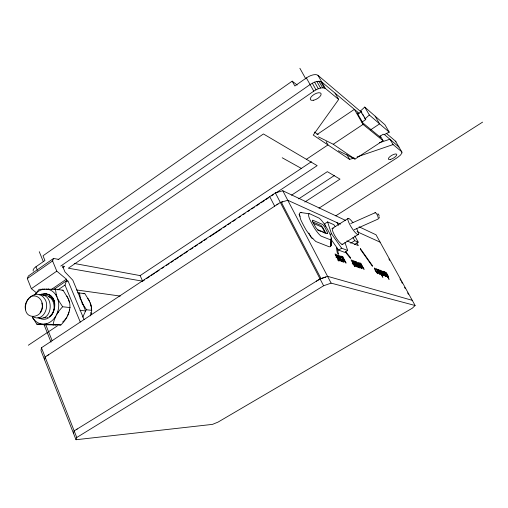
<?xml version="1.0" encoding="UTF-8"?>
<svg xmlns="http://www.w3.org/2000/svg" width="508" height="508" viewBox="0 0 508 508"><rect width="100%" height="100%" fill="white"/><g stroke="black" fill="none" stroke-linecap="round" stroke-linejoin="round"><path stroke-width="0.76" d="M357.124 266.141L355.689 263.925L357.124 266.141L356.025 264.103M48.844 294.577C61.157 299.955 52.635 325.603 38.779 317.837M32.379 317.113L36.798 324.168L44.59 324.771L60.865 324.974C68.409 317.779 73.571 305.702 66.789 296.272L63.056 290.246L55.461 289.204L39.116 289.319L34.563 294.957A17.653 14.129 -79.7 0 1 42.653 289.401L44.945 289.033M331.28 239.351L330.765 246.088L331.286 238.131L330.765 246.088L330.035 246.818L329 246.71L315.849 241.529L311.207 237.058L306.438 230.511A32.423 7.83 57.5 0 1 300.736 219.64L299.39 214.547L299.676 213.087L300.577 212.49L309.988 213.881L319.234 218.186A11.57 2.692 57.5 0 1 325.755 226.231A28.067 6.648 57.4 0 1 330.016 234.22A11.582 2.699 57.5 0 1 330.822 239.941L321.043 236.087A11.843 2.819 57.4 0 1 314.211 227.736A27.756 6.496 57.5 0 1 309.804 219.405A11.83 2.813 57.4 0 1 309.22 213.741M52.565 297.815L52.54 298.164C55.334 302.501 55.283 308.394 52.692 312.814M77.546 292.811L84.811 293.599L88.398 299.409C91.396 304.273 92.996 310.559 90.272 315.906M65.335 319.494L66.872 317.049M53.759 300.025L53.715 300.457L53.804 300.126M49.873 295.154L52.54 298.164L52.495 297.726M53.238 298.92L53.181 299.269L53.181 298.825M345.7 220.472L282.791 190.76L275.361 192.888L41.453 347.764L40.983 350.603L76.01 439.731L212.484 424.377L218.034 422.104L412.318 308.197L415.106 305.499L376.034 234.804L359.105 226.809M379.476 142.735L389.954 139.179L393.09 144.564L401.695 151.702L401.885 153.13L400.31 155.277L397.396 157.563L318.961 208.178M379.355 217.227L379.044 218.192M40.97 294.589L42.189 294.011L40.977 294.513M44.609 359.829L45.104 357.048L280.333 202.463L287.776 200.285L340.43 224.168M36.798 324.168L53.207 324.371C54.153 317.595 57.975 311.62 62.643 306.762L70.193 307.588M54.216 301.301L54.134 301.708L54.248 301.409M50.832 295.885L50.94 296.272M65.278 319.57L65.354 319.272A17.335 13.97 -79.8 0 1 62.617 322.028M43.364 293.935L45.955 293.446L45.777 293.872L42.158 294.176M73.431 433.178L74.168 430.892L320.053 278.911L327.552 276.314L412.248 300.33M54.547 302.647L54.572 302.762M76.01 439.731L76.765 437.49L323.615 285.763L331.121 283.127L415.106 305.499M44.329 293.802L44.698 293.472L44.577 293.827L47.86 294.17L50.006 295.504M57.88 289.916L64.986 285.071L66.484 280.797L68.078 281.038L84.087 319.583M88.462 299.237L88.398 299.409A16.726 13.646 -80.1 0 0 87.681 298.444M36.824 293.103L31.356 288.703L27.299 278.543L52.584 260.947L53.562 258.445L58.896 259.442M27.299 278.543L28.385 275.984L53.562 258.445M42.793 289.084L42.653 289.401L42.856 289.077M56.528 314.795L57.588 312.172A17.653 14.129 -79.7 0 0 58.299 300.971L56.28 294.659L55.461 289.204M67.52 315.836L68.58 313.265A17.335 13.97 -79.8 0 0 68.98 311.925M68.523 299.695L69.323 302.127M82.747 317.144L85.642 310.94L72.809 280.194L64.941 271.888L62.503 266.027L64.605 266.402L62.681 267.729M90.907 305.067L90.83 305.2A16.726 13.646 -80.1 0 1 91.065 306.495M55.867 316.027L54.312 318.287A17.653 14.129 -79.7 0 1 46.082 323.812L43.783 324.123M40.113 312.401C48.768 300.006 31.09 287.28 25.978 303.841C21.463 322.028 46.272 319.151 41.802 303.003M52.127 313.69L50.94 315.151M335.07 93.135L338.671 99.454L313.226 135.064L349.637 159.442L354.133 157.905M48.565 289.039L48.33 289.363L46.088 289.027M85.23 311.226L86.531 309.772L91.846 310.344M50.298 316.395C57.671 310.001 53.937 293.878 42.945 295.288M48.641 289.039L48.33 289.363A17.653 14.129 -79.7 0 1 55.81 294.875L57.074 297.123M361.842 122.187L365.76 119.571L360.451 111.03L364.744 107.074L384.886 124.701L389.23 132.15L383.896 134.747L383.223 134.182L379.279 136.773M50.076 315.932L50.451 315.589M364.998 118.929L369.329 114.992L364.744 107.074M49.162 316.592L49.574 316.293M297.161 85.02L292.176 81.159L43.009 255.791L44.933 260.502L35.979 266.751A9.049 3.467 -20.7 0 0 33.306 271.107M360.693 111.601L317.995 75.362A9.792 4.432 -30.5 0 0 306.375 77.94L294.85 85.992L292.176 81.159M80.34 298.044L79.921 298.336L80.366 298.132L79.47 292.868M58.115 259.62L310.083 84.557C313.411 82.537 317.837 79.985 321.716 81.928L359.207 113.386M60.738 266.078L313.779 91.154C317.119 89.148 321.526 86.57 325.418 88.468L338.671 99.454M31.356 288.703L56.788 271.145L66.408 279.197L67.31 281.369M51.473 289.42L66.408 279.197M54.038 289.3L66.484 280.797M316.954 134.576L354.394 109.341L363.036 124.403L383.064 140.691L354.99 159.08L338.315 150.717M357.321 114.306L361.22 111.69L361.975 112.998M306.407 159.309L327.965 144.932L326.161 141.668M28.321 345.243L57.417 325.838M318.452 136.868L333.235 144.247L363.036 124.403M74.219 263.449L140.138 275.596L311.429 161.709M370.58 129.858L379.622 123.869L375.164 116.192M275.514 193.224L317.163 165.652L263.436 133.96L68.339 268.211L142.634 281.184L144.615 279.876M146.602 278.562L149.904 276.371M151.225 275.495L154.534 273.31M155.854 272.434L159.163 270.243M161.804 268.497L163.786 267.183M166.434 265.43L169.075 263.684M171.063 262.369L173.704 260.617M175.025 259.74L178.333 257.556M179.654 256.68L182.963 254.489M184.283 253.619L187.585 251.428M190.233 249.676L192.875 247.929M194.862 246.615L197.504 244.862M199.485 243.554L202.133 241.802M204.114 240.487L206.762 238.735M210.064 236.55L221.304 229.108M223.285 227.8L225.933 226.047M227.914 224.733L230.562 222.98M232.543 221.672L235.845 219.481M238.493 217.729L240.475 216.421M243.122 214.668L245.104 213.354M247.745 211.607L249.733 210.293M251.714 208.979L254.356 207.226M256.343 205.918L259.645 203.727M260.972 202.851L264.274 200.666M265.595 199.79L268.903 197.599M271.545 195.853L273.533 194.539M291.522 195.193L327.343 171.66L340.004 179.134L304.819 202.044M298.672 198.869L334.41 175.501M56.261 294.583L55.81 294.875L56.28 294.659M335.82 215.811L482.6 122.123M335.159 226.587L333.813 224.669L327.596 221.92L324.599 223.831L325.552 226.778M331.965 228.695L347.891 218.599M330.225 234.455L331.445 233.686L327.596 221.92M341.89 244.742L358.502 234.347M338.62 250.101L341.662 248.196L347.688 250.495L344.684 252.362L338.62 250.101L331.064 239.389M350.71 243.224L354.743 240.709L358.21 242.17L354.216 244.659M336.042 257.34L336.944 256.775C338.779 257.791 337.121 255.06 336.163 255.308L336.944 256.775M336.747 257.581L337.649 257.023L336.499 255.429M338.887 258.648L339.312 259.747L338.379 259.467L337.464 257.753L338.887 258.648L340.208 257.848C337.737 252.108 343.262 259.372 339.28 259.321M342.278 256.546L340.944 257.372L341.452 257.55L342.779 256.724L346.17 263.081L345.669 262.909L342.881 257.683L342.005 257.372C342.087 258.585 345.123 261.48 343.859 262.293L340.951 256.076L342.779 256.724M341.363 257.518L342.69 256.692M339.395 259.505C342.106 256.731 345.948 266.891 340.303 258.915L341.706 261.563L341.198 261.385L337.763 254.933L338.284 255.124L339.687 257.759L340.208 257.848M337.953 260.585L339.312 259.747L338.233 258.02M352.247 263.582C354.476 263.474 353.612 261.366 352.152 261.156L352.901 262.553L353.543 262.782L352.762 261.372M352.654 264.039C355.911 263.557 352.939 259.988 351.079 259.874L354.406 266.078L355.981 266.529A1.683 0.381 58.2 0 0 355.6 265.201L353.949 263.239M359.118 263.969L360.382 263.188M360.756 263.322L359.493 264.103L360.832 263.354L364.084 269.373L360.966 264.268L360.178 263.995C360.299 265.182 363.087 267.811 362.02 268.668L359.2 262.769L360.832 263.354M357.74 265.881C361.29 265.29 356.711 259.556 358.165 264.42L356.362 261.76L359.645 267.862L360.102 268.021L358.756 265.513L361.607 268.554L359.023 265.093M357.854 266.052L359.131 265.265M377.285 272.129L378.492 271.399L377.831 270.186M383.819 274.39L385 273.679L383.603 272.085L384.08 273.355L385 273.679M385.096 276.473L386.283 275.761C387.236 278.924 383.178 272.923 383.121 271.971C382.803 269.551 385.572 273.844 385.743 274.593L384.512 274.161L384.689 274.453A1.759 0.356 58.4 0 0 385.362 275.336L386.283 275.761M90.926 305.156L90.107 302.717M354.127 229.762L377.901 219.151A3.531 0.978 65.9 0 0 377.368 215.233A3.531 0.978 65.9 0 0 374.955 212.96M350.761 223.564L375.291 212.655M47.231 317.506L47.701 317.316M82.048 302.927L82.372 304.203L82.823 304.038M357.13 156.877L393.09 144.564M58.82 300.882L58.299 300.971L58.82 300.882L62.643 306.762M325.844 277.057L321.037 278.619L281.318 202.235L282.683 201.873M82.372 304.203L82.861 304.121L86.531 309.772M46.234 317.754L43.815 317.741M39.141 294.811C54.864 292.659 53.283 322.644 37.935 317.69M62.116 290.322L63.056 290.246M54.966 324.999L56.102 324.904M84.811 293.599L83.16 293.713M355.009 265.379L354.495 264.046L353.403 263.493L354.286 265.132L355.009 265.379L354.133 263.741M53.207 324.371L60.865 324.974M58.153 312.229L57.588 312.172L58.09 312.312M80.01 310.344L85.642 310.94M52.711 324.86L53.829 324.987M42.634 324.11L40.386 323.742A17.653 14.129 -79.7 0 1 33.014 318.097L32.366 316.998M76.441 289.935L120.256 296.081M45.777 293.872L48.997 294.869M300.577 212.49L301.746 212.731M48.539 296.704L51.308 297.783L54.185 300.774M386.474 274.612L387.344 274.917C389.484 280.619 382.651 267.748 387.344 274.917M380.429 272.802L381.305 273.107M382.683 273.78L383.502 274.066L383.845 274.898L383.184 274.707L382.416 273.291L383.502 274.066M312.947 238.531L311.487 237.979L308.915 233.083M54.781 318.478L54.312 318.287L54.75 318.554M317.589 230.073L321.177 231.534M322.605 232.118L324.758 232.994M346.869 240.919L358.33 245.624L356.851 242.907M313.544 223.488L321.691 226.962A1.448 0.337 57.5 0 1 322.517 227.971L324.815 232.296A1.448 0.337 57.6 0 1 324.968 232.937M312.674 221.901L320.707 225.311A3.302 0.775 57.5 0 1 323.361 228.575L325.323 232.264A3.308 0.775 57.6 0 1 325.907 233.585M357.016 231.686L380.098 242.157M282.213 157.766L301.542 168.529M33.103 316.744C43.377 322.605 50.629 305.689 44.285 298.361C37.09 287.985 22.67 299.542 25.546 309.797M333.235 144.247L354.99 159.08M314.395 132.042L318.268 134.671M358.324 113.894L357.13 112.897L362.947 123.025L380.555 137.427L379.762 136.055M384.372 134.493L398.97 147.066M386.55 133.547L395.567 141.205L402.025 152.298M360.451 111.03L361.22 111.69M369.329 114.992L389.23 132.15M335.407 255.505L335.845 255.924M46.444 324.187L46.082 323.812L46.355 324.187M382.695 272.345L382.962 272.669M345.923 251.936L350.323 257.423L350.482 258.388L345.345 251.993M338.068 259.696L338.493 260.413L340.214 260.96A1.765 0.419 58.1 0 0 339.846 259.575C337.636 257.905 338.544 254.641 335.02 253.956L338.474 260.458A1.765 0.419 58.1 0 1 338.811 261.093M331.445 233.686L341.662 248.196M380.327 135.966L383.064 140.691M362.731 114.313L363.493 115.627M364.249 116.942L365.76 119.571M40.602 324.117L40.386 323.742L40.545 324.117M317.995 75.362L325.418 88.468M320.529 81.35L324.237 87.909M318.865 81.191L322.58 87.763M316.846 81.464L320.561 88.049M314.598 82.156L318.313 88.748M312.293 83.21L316.001 89.808M306.375 77.94L313.779 91.154M299.872 68.269L305.803 78.867M346.932 154.603L349.637 159.442M383.807 272.085L384.62 273.545M381.546 271.361L382.219 272.574M388.893 258.953L389.655 260.337M399.986 279.038L400.755 280.422M401.517 281.813L402.285 283.197M404.578 287.35L405.346 288.734M407.638 292.894L408.407 294.278M354.806 235.903L358.21 242.17M352.971 237.439L354.743 240.709M336.995 222.612L338.461 225.323M330.517 244.081L331.241 245.447M299.015 214.217L300.114 216.313M282.791 190.76L331.121 283.127M88.417 299.155L89.611 301.549M82.861 304.121L80.366 298.132M275.361 192.888L323.615 285.763M66.84 296.081L68.028 298.488M58.776 300.806L57.575 298.355M269.729 196.615L274.676 206.184M45.587 293.751L45.955 293.446L45.491 293.757M140.138 275.596L142.634 281.184M90.646 312.522L91.567 314.712M64.986 285.071L80.277 322.059M52.584 260.947L56.788 271.145M39.249 251.676L43.288 261.569M35.979 266.751L37.427 270.326M45.707 324.561L52.14 340.69M43.853 324.161L51.016 342.157M41.453 347.764L76.765 437.49M339.046 257.88L339.408 258.807M344.938 242.418L347.688 250.495M381.737 273.285L381.825 273.615M352.85 263.493L352.933 263.868M330.6 243.065L330.905 244.551M33.064 318.44L33.014 318.357M44.558 324.212L44.59 324.771M354.305 265.995A1.683 0.381 58.2 0 1 354.616 266.649M76.181 429.641A9.347 2.026 -23.4 0 1 77.254 428.993M47.041 355.771A9.074 2.68 -22 0 1 48.635 354.781M316.338 281.216A9.855 2.559 -27.4 0 1 320.345 278.943M276.79 204.807A9.544 3.359 -27.5 0 1 277.997 204M377.831 214.281A1.353 0.375 65.9 0 1 378.485 214.312A1.353 0.375 65.9 0 1 379.101 216.205M356.622 228.517A9.588 1.962 57.7 0 1 356.235 233.553A9.588 1.962 57.7 0 1 348.082 220.612A9.588 1.962 57.7 0 1 352.92 222.644M342.964 244.069A9.531 2.14 57.7 0 1 335.439 236.747A9.531 2.14 57.7 0 1 333.388 228.263M91.218 307.816A16.726 13.646 -80.1 0 1 91.269 309.156M69.52 309.162A17.335 13.97 -79.8 0 1 69.298 310.553M395.567 141.205A7.677 2.673 -30.5 0 1 395.903 141.821M388.607 277.114C387.96 278.587 384.207 270.078 389.084 279.375L384.569 271.666L385.47 272.758C385.242 270.427 388.468 275.908 388.607 277.114M382.41 274.993C381.959 276.752 377.482 267.075 382.867 277.292L378.263 269.418L379.171 270.523C379.044 268.18 382.257 273.755 382.41 274.993M360.432 248.685L360.401 249.326L372.415 266.294L372.237 265.379L360.432 248.685M376.587 268.884C375.85 270.98 382.962 277.374 379.031 273.152A1.797 0.375 58.4 0 1 378.339 272.25L378.162 271.951L379.444 272.402L377.812 269.704L376.587 268.884M384.594 275.685L383.343 275.546L380.409 270.18L381.984 271.031L384.594 275.685M382.587 272.574L381.972 272.485L381.311 271.272L382.587 272.574M374.46 268.122C373.888 269.405 379.031 276.193 377.882 272.859C376.142 273.082 373.996 267.214 376.212 270.021L375.425 268.554L374.46 268.122M357.861 267.005L356.927 266.935L353.619 260.782L354.089 260.947C354.99 263.169 357.473 264.42 357.861 267.005M381.724 274.237C378.346 271.329 379.4 268.307 381.724 274.237M377.374 269.78L377.698 271.12L378.657 271.456L377.374 269.78M359.061 267.665L355.308 261.379L359.061 267.665M327.235 233.547L317.875 229.724A3.397 0.813 57.4 0 1 315.119 226.352L313.099 222.542A3.397 0.806 57.4 0 1 312.845 220.231L322.301 224.288A3.302 0.768 57.5 0 1 324.955 227.559L326.917 231.248A3.308 0.768 57.6 0 1 327.235 233.547M338.353 254.019L337.274 252.876L336.391 247.491L337.496 248.831L338.353 254.019M390.677 159.347A4.807 1.619 -30.3 0 0 396.792 154.54A4.807 1.619 -30.3 0 0 390.239 156.381A4.807 1.619 -30.3 0 0 390.677 159.347M313.734 100.216A6.115 2.661 -30.3 0 0 321.1 93.713A6.115 2.661 -30.3 0 0 312.312 95.733A6.115 2.661 -30.3 0 0 313.734 100.216"/></g></svg>
